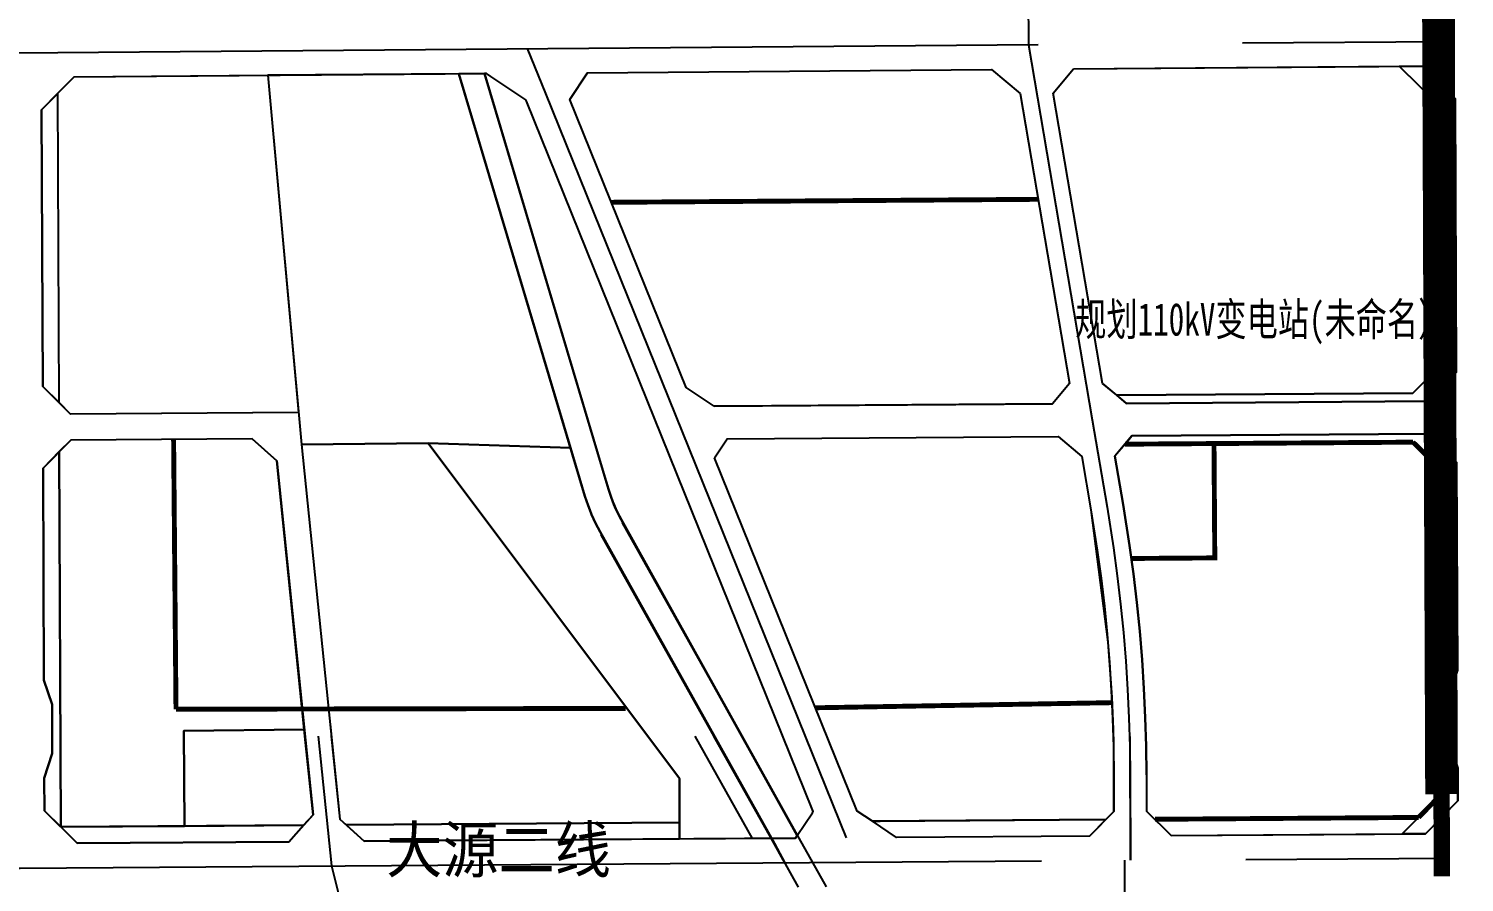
# Model space of a CAD drawing. Header units: inches. Extents: x 14633 to 228805, y -943 to 210487.
# Drawn here: x 216483 to 217361, y 205874 to 206397 of the extents above; entities that cross this region are included whole.
import ezdxf

# ---------------------------------------------------------------- set-up
doc = ezdxf.new("R2010")
doc.units = ezdxf.units.IN
doc.header["$LTSCALE"] = 10
doc.header["$MEASUREMENT"] = 0
for name, pattern in [('CENTER', [2, 1.25, -0.25, 0.25, -0.25]), ('DASHED', [0.75, 0.5, -0.25]), ('DASHEDX2', [1.5, 1, -0.5])]:
    doc.linetypes.add(name, pattern=pattern)
for name, color, linetype in [('1名称', 7, 'Continuous'), ('1河流-岸线', 4, 'Continuous'), ('1道路中线', 7, 'CENTER'), ('1道路红线', 7, 'Continuous'), ('80m线', 7, 'DASHED'), ('B-C2', 220, 'Continuous'), ('B-E1', 151, 'Continuous'), ('B-G12', 102, 'Continuous'), ('B-R2', 51, 'Continuous'), ('B-R21', 51, 'Continuous'), ('Error_Layer', 7, 'Continuous'), ('g规划电缆隧道', 1, 'Continuous'), ('粘贴', 7, 'Continuous'), ('防护绿地', 5, 'Continuous')]:
    doc.layers.add(name, color=color, linetype=linetype)
doc.styles.add('LY', font='simhei.ttf', dxfattribs={"height": 110})
doc.styles.add('宋体', font='', dxfattribs={"width": 0.9})
doc.styles.get('宋体').set_extended_font_data('SimSun')

msp = doc.modelspace()

# ---------------------------------------------------------------- linework, layer by layer
at = {"layer": '1河流-岸线', "color": 8, "lineweight": 5}
for p, q in [((216764.1897000736, 206309.3094765917), (216746.2609493201, 206369.4518763572)), ((216764.1897000736, 206309.3094765917), (216746.2609493201, 206369.4518763572)), ((216823.3791967029, 206110.7569718953), (216746.2609493201, 206369.4518763572)), ((216823.3791967029, 206110.7569718953), (216746.2609493201, 206369.4518763572)), ((216779.8420702524, 206309.3092935953), (216761.8761725247, 206369.5763037255)), ((216837.7540773377, 206115.0421564583), (216761.8761725248, 206369.5763037255)), ((216832.5925564757, 206088.964550149), (216939.392817051, 205898.1463017587))]:
    msp.add_line(p, q, dxfattribs=at)
at = {"layer": '1河流-岸线', "color": 8, "ltscale": 2}
for p, q in [((216823.3791967029, 206110.7569718953), (216746.2609493201, 206369.4518763572)), ((216837.7540773377, 206115.0421564583), (216761.8761725248, 206369.5763037255)), ((216832.5925564757, 206088.964550149), (216939.392817051, 205898.1463017587))]:
    msp.add_line(p, q, dxfattribs=at)
at = {"layer": '1河流-岸线', "color": 8, "lineweight": 5}
for points in [[(216819.2359743035, 206124.6555051107), (216819.23595751, 206124.6555614453)], [(216819.2359743035, 206124.6555051107), (216819.23595751, 206124.6555614453)], [(216834.9244933859, 206124.5340598003), (216834.9244765923, 206124.5341161348)], [(216834.9244933859, 206124.5340598003), (216834.9244765923, 206124.5341161348)]]:
    msp.add_lwpolyline(points, dxfattribs=at)
at = {"layer": '1河流-岸线', "color": 8}
for points in [[(216845.6818412503, 206096.2905739061), (216954.2055447939, 205901.453754132)], [(216846.1762926087, 206094.4625266912), (216954.2055447939, 205901.453754132)], [(216833.0870934938, 206087.1363498893), (216937.0830919236, 205901.3335270245)], [(216902.0734297821, 205963.8829919236), (216937.0830919236, 205901.3335270245)], [(216902.0734297821, 205963.8829919236), (216937.0830919236, 205901.3335270245)], [(216902.0734297821, 205963.8829919236), (216937.0830919236, 205901.3335270245)], [(216919.2631751612, 205963.8829919236), (216954.2055447939, 205901.453754132)], [(216919.2631751612, 205963.8829919236), (216954.2055447939, 205901.453754132)], [(216919.2631751612, 205963.8829919236), (216954.2055447939, 205901.453754132)]]:
    msp.add_lwpolyline(points, dxfattribs=at)
at = {"layer": '1河流-岸线', "color": 8, "linetype": 'DASHEDX2', "ltscale": 6}
for points in [[(216937.0830919236, 205901.3335270245), (216945.4461039559, 205886.3918824736)], [(216937.0830919236, 205901.3335270245), (216953.8091021825, 205871.4502625885)], [(216937.0830919236, 205901.3335270245), (216953.8091021825, 205871.4502625885)], [(216954.2055447939, 205901.453754132), (216962.5685577148, 205886.5121079936)], [(216954.2055447939, 205901.453754132), (216962.5685577148, 205886.5121079936)], [(216954.2055447939, 205901.453754132), (216970.9315550528, 205871.570489696)], [(216954.2055447939, 205901.453754132), (216970.9315550528, 205871.570489696)], [(216939.392817051, 205898.1463017587), (216945.7392785074, 205886.3939410023)]]:
    msp.add_lwpolyline(points, dxfattribs=at)
at = {"layer": '1河流-岸线', "color": 8, "lineweight": 5}
for radius in [92.50000000000175, 107.5000000000017]:
    msp.add_arc((216926.3990973014, 206141.4677205135), radius, 196.5995823914235, 209.2355764303825, dxfattribs=at)
at = {"layer": '1河流-岸线', "color": 8, "ltscale": 2}
for radius in [92.50000000000175, 107.5000000000017]:
    msp.add_arc((216926.3990973014, 206141.4677205135), radius, 196.5995823914235, 209.2355764303825, dxfattribs=at)
at = {"layer": '1道路中线', "color": 8, "ltscale": 50}
msp.add_line((216660.0894010436, 205963.8829919236), (216668.2231892595, 205884.4453583629), dxfattribs=at)
for points in [[(217093.6053690398, 206886.0597826473), (217094.7190910466, 206387.2290031999), (217133.7705212049, 206157.4939000599), (217142.858756879, 206104.0288476543), (217142.858756879, 206104.0288476543), (217146.7525637294, 206079.2439713125), (217149.0939511385, 206061.9486658165), (217151.133137242, 206044.6151316345), (217152.869500884, 206027.2486487291), (217154.3025131514, 206009.8545070991), (217155.4317375347, 205992.4380051686), (217156.2568300613, 205975.0044481729), (217156.7775393999, 205957.5591465422), (217156.9937069375, 205940.1074142844), (217157.1848294538, 205887.8786085431)], [(215461.6903687934, 206374.2166744483), (216475.7310661031, 206382.2967717186), (217375.7108254696, 206389.4680065775), (217980.0069358244, 206393.6848625091), (218010.2315724546, 206393.8957739085), (218375.6803565706, 206396.4459224972)], [(216788.0475616492, 206384.7853776195), (216788.0475616492, 206384.7853776195), (216788.0475616492, 206384.7853776195), (216799.1625932564, 206357.2496100573), (216983.3019429471, 205901.6580575583), (216983.3019429471, 205901.6580575583), (216983.3019429471, 205901.6580575583), (216983.3019429471, 205901.6580575583)], [(217157.1848427609, 205887.8786086365), (217156.9077778285, 205963.5939380221)], [(217157.1848427609, 205887.8786086365), (217156.9077778285, 205963.5939380221)], [(217157.1848427609, 205887.8786086365), (217156.9077778285, 205963.5939380221)], [(217157.1848427609, 205887.8786086365), (217156.9077778285, 205963.5939380221)], [(217157.1848427609, 205887.8786086365), (217156.9077778285, 205963.5939380221)], [(215274.2666366571, 205874.6576752565), (216477.7107717498, 205883.1076730764), (217377.6940003317, 205889.4269164029)], [(216353.621620634, 205882.2363795732), (216477.7107717498, 205883.1076730764), (217377.6940003317, 205889.4269164029)], [(216353.621620634, 205882.2363795732), (216477.7107717498, 205883.1076730764), (217377.6940003317, 205889.4269164029)], [(216353.621620634, 205882.2363795732), (216477.7107717498, 205883.1076730764), (217377.6940003317, 205889.4269164029)], [(216353.621620634, 205882.2363795732), (216477.7107717498, 205883.1076730764), (217377.6940003317, 205889.4269164029)], [(216399.781046031, 205882.5604885473), (216477.7107717498, 205883.1076730764), (217377.6940003317, 205889.4269164029)], [(216668.2231892595, 205884.4453583629), (216738.0850924673, 205605.8112278399)], [(217154.3804945562, 205608.2988639465), (217153.6762752823, 205887.8539731867)]]:
    msp.add_lwpolyline(points, dxfattribs=at)
at = {"layer": '1道路红线', "color": 8}
for p, q in [((216490.8694705176, 206347.4164970017), (216510.7895588429, 206367.5755608511)), ((216510.7895588429, 206367.5755608511), (216763.148, 206369.586)), ((216825.02, 206370.079), (217072.1362870589, 206372.0485610247)), ((217072.1362870589, 206372.0485610247), (217089.6495030752, 206357.380273011)), ((217109.9089590941, 206357.5416810111), (217122.3947191057, 206372.449073025)), ((217122.3947191057, 206372.449073025), (217335.7714873044, 206374.1492970266)), ((217355.8500793232, 206354.3087850081), (217335.7714873044, 206374.1492970266)), ((217089.6495030752, 206357.380273011), (217119.8464951034, 206179.7343208455)), ((217140.1092791222, 206179.8765288457), (217109.9089590941, 206357.5416810111)), ((217356.5154233238, 206186.5585128519), (217355.8500793232, 206354.3087850081)), ((216491.5414705182, 206177.9850728439), (216490.8694705176, 206347.4164970017)), ((217339.0852793075, 206168.9357288355), (217356.5154233238, 206186.5585128519)), ((216508.6084248811, 206161.1045292143), (216491.5414705182, 206177.9850728439)), ((217119.8464951034, 206179.7343208455), (217109.4416310937, 206167.323312834)), ((217140.1092791222, 206179.8765288457), (217154.7037111358, 206167.6411368343)), ((217154.7037111358, 206167.6411368343), (217339.0852793075, 206168.9357288355)), ((216647.8372024236, 206162.0820779299), (216508.6084248811, 206161.1045292143)), ((217112.8373430968, 206147.3466088154), (217127.4317751104, 206135.111216804)), ((217158.099423139, 206147.6644328157), (217147.6944311293, 206135.2534248041)), ((217339.1645113076, 206148.9358568169), (217158.099423139, 206147.6644328157)), ((217356.733535324, 206131.5588328007), (217339.1645113076, 206148.9358568169)), ((216491.7397425184, 206127.9853287973), (216508.6720031504, 206145.1045812384)), ((216619.7641474251, 206145.8845779091), (216508.6720031504, 206145.1045812384)), ((216619.7641474251, 206145.8845779091), (216634.7914441835, 206132.4128410706)), ((216634.7914441835, 206132.4128410706), (216656.9718986958, 205915.790183707)), ((217127.4317751104, 206135.111216804), (217133.0001591156, 206102.3530727735)), ((217152.717279134, 206105.7046247766), (217147.6944311293, 206135.2534248041)), ((217357.2383673245, 206004.2856166821), (217356.733535324, 206131.5588328007)), ((216492.2544305189, 205998.2121446765), (216491.7397425184, 206127.9853287973)), ((216497.3138865236, 205983.2320486625), (216492.2544305189, 205998.2121446765)), ((217352.2978233199, 205989.2659686682), (217357.2383673245, 206004.2856166821)), ((217352.41686332, 205959.2662246402), (217352.2978233199, 205989.2659686682)), ((216497.4327985237, 205953.2323046346), (216497.3138865236, 205983.2320486625)), ((217352.41686332, 205959.2662246402), (217352.398543831, 205963.8829919236)), ((216492.4923825191, 205938.2126566206), (216497.4327985237, 205953.2323046346)), ((216492.4923825191, 205938.2126566206), (216497.4327985237, 205953.2323046346)), ((217352.41686332, 205959.2662246402), (217357.4763193247, 205944.2861286263)), ((217352.41686332, 205959.2662246402), (217357.4763193247, 205944.2861286263)), ((216492.5716145192, 205918.212784602), (216492.4923825191, 205938.2126566206)), ((216492.5716145192, 205918.212784602), (216492.4923825191, 205938.2126566206)), ((217146.9937591286, 205940.0708326223), (217147.0752951287, 205917.8083046016)), ((217146.9937591286, 205940.0708326223), (217147.0752951287, 205917.8083046016)), ((217166.9936311473, 205940.1440486224), (217167.0749111474, 205917.9487206017)), ((217166.9936311473, 205940.1440486224), (217167.0749111474, 205917.9487206017)), ((217357.5555513247, 205924.2862566076), (217357.4763193247, 205944.2861286263)), ((217357.5555513247, 205924.2862566076), (217357.4763193247, 205944.2861286263)), ((216512.6504625379, 205898.3533285835), (216492.5716145192, 205918.212784602)), ((216512.6504625379, 205898.3533285835), (216492.5716145192, 205918.212784602)), ((217337.6354233062, 205904.1459685889), (217357.5555513247, 205924.2862566076)), ((217337.6354233062, 205904.1459685889), (217357.5555513247, 205924.2862566076)), ((216656.9718986958, 205915.790183707), (216642.1552383547, 205899.2626600162)), ((216673.3352206483, 205913.0588461347), (216688.257202474, 205899.5867395838)), ((217147.0752951287, 205917.8083046016), (217132.1305271148, 205902.7030245875)), ((217147.0752951287, 205917.8083046016), (217132.1305271148, 205902.7030245875)), ((217167.0749111474, 205917.9487206017), (217182.1293751614, 205903.0541285879)), ((217167.0749111474, 205917.9487206017), (217182.1293751614, 205903.0541285879)), ((216952.1250681304, 205901.4391017444), (216734.1284297921, 205899.9084207724)), ((217132.1305271148, 205902.7030245875), (217014.008, 205901.874)), ((217182.1293751614, 205903.0541285879), (217337.6354233062, 205904.1459685889)), ((217182.1293751614, 205903.0541285879), (217337.6354233062, 205904.1459685889)), ((216642.1552383547, 205899.2626600162), (216512.6504625379, 205898.3533285835)), ((216734.1284181584, 205899.9084593919), (216688.3625239587, 205899.5871093422))]:
    msp.add_line(p, q, dxfattribs=at)
for points in [[(216902.43, 206165.87), (217109.4416310937, 206167.323312834)], [(216910.4832199902, 206145.9258398669), (217112.8373430968, 206147.3466088154)], [(217166.9936311473, 205940.1440486224), (217166.7752631471, 205957.7702886388), (217166.2494391466, 205975.3900006552), (217165.4160311458, 205992.9979366716), (217164.2755511447, 206010.588592688), (217162.8282551434, 206028.1565927044), (217161.0745271418, 206045.6968167207), (217159.0148791398, 206063.203632737), (217156.6500791376, 206080.6719207533), (217152.717279134, 206105.7046247766)], [(217133.0001591156, 206102.3530727735), (217136.8550071192, 206077.8159847506), (217139.1729591214, 206060.6936807347), (217141.1917751232, 206043.5334887187), (217142.9108151248, 206026.3406567027), (217144.3294391262, 206009.1204326866), (217145.4473911272, 205991.8780646706), (217146.264287128, 205974.6189286545), (217146.7797431285, 205957.3480166384), (217146.9937591286, 205940.0708326223)], [(216667.3727429558, 205971.2906448335), (216673.3352206483, 205913.0588461347)], [(216497.3905816792, 205963.8829919236), (216497.4327985237, 205953.2323046346)], [(216497.3905816792, 205963.8829919236), (216497.4327985237, 205953.2323046346)], [(216656.9718986958, 205915.790183707), (216651.6341753117, 205967.9203969584)], [(216656.9718986958, 205915.790183707), (216652.0475737983, 205963.8829919236)], [(216656.9718986958, 205915.790183707), (216652.0475737983, 205963.8829919236)], [(216668.1312282889, 205963.8829919236), (216673.3352206483, 205913.0588461347)], [(216668.1312282889, 205963.8829919236), (216673.3352206483, 205913.0588461347)], [(217146.5847046603, 205963.8829919236), (217146.7797431285, 205957.3480166384), (217146.9937591286, 205940.0708326223)], [(217146.5847046603, 205963.8829919236), (217146.7797431285, 205957.3480166384), (217146.9937591286, 205940.0708326223)], [(217147.075254179, 205917.8082941064), (217146.9078447802, 205963.5573452899)], [(217147.075254179, 205917.8082941064), (217146.9078447802, 205963.5573452899)], [(217352.41686332, 205959.2662246402), (217352.398543831, 205963.8829919236)], [(217352.41686332, 205959.2662246402), (217352.398543831, 205963.8829919236)], [(217352.41686332, 205959.2662246402), (217352.398543831, 205963.8829919236)], [(217352.41686332, 205959.2662246402), (217352.398543831, 205963.8829919236)], [(216492.4923825191, 205938.2126566206), (216497.4327985237, 205953.2323046346)], [(216492.4923825191, 205938.2126566206), (216497.4327985237, 205953.2323046346)], [(216492.4923825191, 205938.2126566206), (216497.4327985237, 205953.2323046346)], [(217352.41686332, 205959.2662246402), (217357.4763193247, 205944.2861286263)], [(217352.41686332, 205959.2662246402), (217357.4763193247, 205944.2861286263)], [(217352.41686332, 205959.2662246402), (217357.4763193247, 205944.2861286263)], [(217352.41686332, 205959.2662246402), (217357.4763193247, 205944.2861286263)], [(216492.5716145192, 205918.212784602), (216492.4923825191, 205938.2126566206)], [(216492.5716145192, 205918.212784602), (216492.4923825191, 205938.2126566206)], [(216492.5716145192, 205918.212784602), (216492.4923825191, 205938.2126566206)], [(217146.9937591286, 205940.0708326223), (217147.0752951287, 205917.8083046016)], [(217166.9936311473, 205940.1440486224), (217167.0749111474, 205917.9487206017)], [(217357.5555513247, 205924.2862566076), (217357.4763193247, 205944.2861286263)], [(217357.5555513247, 205924.2862566076), (217357.4763193247, 205944.2861286263)], [(217357.5555513247, 205924.2862566076), (217357.4763193247, 205944.2861286263)], [(217357.5555513247, 205924.2862566076), (217357.4763193247, 205944.2861286263)], [(216512.6504625379, 205898.3533285835), (216492.5716145192, 205918.212784602)], [(216512.6504625379, 205898.3533285835), (216492.5716145192, 205918.212784602)], [(216512.6504625379, 205898.3533285835), (216492.5716145192, 205918.212784602)], [(217337.6354233062, 205904.1459685889), (217357.5555513247, 205924.2862566076)], [(217337.6354233062, 205904.1459685889), (217357.5555513247, 205924.2862566076)], [(217337.6354233062, 205904.1459685889), (217357.5555513247, 205924.2862566076)], [(217337.6354233062, 205904.1459685889), (217357.5555513247, 205924.2862566076)], [(216673.3352206483, 205913.0588461347), (216688.2576088754, 205899.5863726699)], [(216673.3352206483, 205913.0588461347), (216688.2576088754, 205899.5863726699)], [(216673.3352206483, 205913.0588461347), (216688.2576088754, 205899.5863726699)], [(217147.075254179, 205917.8082941064), (217132.1305130357, 205902.7030730492)], [(217147.075254179, 205917.8082941064), (217132.1305130357, 205902.7030730492)], [(217147.0752951287, 205917.8083046016), (217132.1305271148, 205902.7030245875)], [(217182.1293936314, 205903.0541287175), (217167.0748742493, 205917.9487127957)], [(217182.1293936314, 205903.0541287175), (217167.0748742493, 205917.9487127957)], [(217167.0749111474, 205917.9487206017), (217182.1293751614, 205903.0541285879)], [(217182.1293751614, 205903.0541285879), (217337.6354233062, 205904.1459685889)], [(217182.1293936314, 205903.0541287175), (217337.6354233062, 205904.1459685889)], [(217182.1293936314, 205903.0541287175), (217337.6354233062, 205904.1459685889)], [(217182.1293936314, 205903.0541287175), (217337.6354233062, 205904.1459685889)], [(216642.1552383547, 205899.2626600162), (216512.6504625379, 205898.3533285835)], [(216642.1552383547, 205899.2626600162), (216512.6504625379, 205898.3533285835)], [(216642.1552383547, 205899.2626600162), (216512.6504625379, 205898.3533285835)]]:
    msp.add_lwpolyline(points, dxfattribs=at)
at = {"layer": '80m线', "color": 8, "ltscale": 150, "const_width": 3, "flags": 128}
for points in [[(216839.496378166, 206290.7240011182), (217100.6702198682, 206292.5464734589)], [(216571.6493398059, 206145.5467557345), (216573.115152598, 205980.3647360944)], [(217330.0640113317, 206143.8718305956), (217153.882655878, 206142.6346997596)], [(217157.7346089259, 206072.6607237447), (217208.7727871238, 206073.0186618262), (217208.2813216259, 206143.0169365311)], [(217346.7500792379, 206127.3681134584), (217330.0640113317, 206143.8718305956)], [(217347.5393704407, 205928.3798762957), (217346.7500792379, 206127.3681134584)], [(216848.3264472981, 205980.8497560104), (216573.115152598, 205980.3647360944)], [(217145.9729619345, 205984.3800950402), (216964.4182448906, 205981.25)], [(217333.4321122663, 205914.1167027597), (217347.5393704407, 205928.3798762957)], [(217172.0929906622, 205912.9839075482), (217333.4321122663, 205914.1167027597)]]:
    msp.add_lwpolyline(points, dxfattribs=at)
at = {"layer": 'B-C2', "color": 8}
msp.add_lwpolyline([(217122.3947191057, 206372.4491011594), (217321.6579512913, 206374.0368131609), (217345.8667193138, 206350.1152771386), (217346.4990393145, 206190.6519809901), (217329.901919299, 206173.8714369744), (217148.7890871303, 206172.5997569732), (217140.1092791222, 206179.87655698), (217109.9089590941, 206357.5417091455)], close=True, dxfattribs=at)
at = {"layer": 'B-E1', "color": 8}
msp.add_lwpolyline([(216761.8761725248, 206369.5763037255), (216746.2610708852, 206369.4514685643), (216814.5275562283, 206140.45), (216823.3791967029, 206110.7569718954, 0.05519086057085838), (216832.5925564854, 206088.9645501317), (216937.6069048945, 205901.3371612907), (216952.1250681304, 205901.4391017444), (216953.2652739032, 205903.1418589799), (216845.4966613013, 206096.6230346605, -0.05519086057167791), (216837.7540665538, 206115.0421926329)], format="xyb", close=True, dxfattribs=at)
at = {"layer": 'B-G12', "color": 8}
for points in [[(216814.5275562283, 206140.45), (216746.2610708852, 206369.4514685643), (216629.2510470139, 206368.5192963266), (216649.8498582123, 206142.4257248529), (216727.4579932505, 206143.251580889)], [(217321.6579512913, 206374.0368131609), (217335.7714873045, 206374.1493251609), (217355.8500793232, 206354.3088131425), (217356.5154233238, 206186.5585409863), (217339.0852793076, 206168.9357569698), (217154.7037111358, 206167.6411649686), (217148.7890871303, 206172.5997569732), (217329.901919299, 206173.8714369744), (217346.4990393145, 206190.6519809901), (217345.8667193138, 206350.1152771386)], [(216500.8295714393, 206357.4960863663), (216490.8694705176, 206347.4164970017), (216491.5414705182, 206177.9850728439), (216501.5809328404, 206168.0552647396)], [(217339.1645113076, 206148.9358849512), (217356.733535324, 206131.558860935), (217357.2383673245, 206004.2856448165), (217352.2978233199, 205989.2659968025), (217352.41686332, 205959.2661247746), (217357.4763193247, 205944.2861567606), (217357.5555513247, 205924.286284742), (217337.6354233062, 205904.1459967232), (217323.471967293, 205904.0465407231), (217347.5392953154, 205928.3797247458), (217347.3970873153, 205964.2160127792), (217347.159135315, 206024.2158848351), (217346.7500473147, 206127.3681409311), (217330.0640952992, 206143.8718209465), (217153.8827191351, 206142.6347009453), (217158.099423139, 206147.66446095)], [(216492.5716145192, 205918.212784602), (216502.6110127994, 205908.2830820407), (216501.699882425, 206138.0554637377), (216491.7397425184, 206127.9853287973), (216492.2544305189, 205998.2121446765), (216497.3138865236, 205983.2320486625), (216497.4327985237, 205953.2323046346), (216492.4923825191, 205938.2126566206)], [(216651.1770895825, 205909.3262544072), (216502.6110127994, 205908.2830820407), (216512.6504625379, 205898.3533285835), (216642.1552383547, 205899.2626600162)], [(216881.1426291927, 205910.9409393364), (216677.2666515118, 205909.5094077217), (216688.2576088754, 205899.5863726699), (216734.1284181584, 205899.9084593919), (216881.2128429708, 205900.9412281829)], [(216999.229, 205911.77), (217004.0734196837, 205911.8040108), (217141.0940246436, 205912.7659795592), (217142.094, 205912.773), (217132.1305271148, 205902.7030245875), (217014.008, 205901.874)]]:
    msp.add_lwpolyline(points, close=True, dxfattribs=at)
for points in [[(216787.5713129983, 206352.5706975794), (216787.197, 206353.498), (216765.8061945876, 206367.8077541468), (216763.148, 206369.586), (216761.8763021514, 206369.57586889), (216834.9244765923, 206124.5341161348), (216837.754066554, 206115.0421926323, 0.05415925929966371), (216845.4966613013, 206096.6230346605), (216953.2652739032, 205903.1418589799), (216962.5176065458, 205916.9590810364), (216963.074, 205917.79), (216962.6996870018, 205918.7173024206)], [(216832.5925564756, 206088.964550149, -0.05519086052327055), (216823.379196703, 206110.756971895), (216819.2359743036, 206124.6555051108), (216814.5275562283, 206140.45), (216727.4751547859, 206143.2510286935), (216727.4334542241, 206143.2505853375), (216881.1426291927, 205937.9423188), (216881.1426291927, 205910.9409393363), (216881.2128429708, 205900.9412281829), (216937.6068805082, 205901.3372048613)]]:
    msp.add_lwpolyline(points, format="xyb", close=True, dxfattribs=at)
at = {"layer": 'B-R2', "color": 8}
msp.add_lwpolyline([(216648.0588114714, 206162.0843588639), (216508.6084248811, 206161.1045292143), (216501.5809328404, 206168.0552647396), (216500.8295146802, 206357.4960289264), (216510.7895588429, 206367.5755608511), (216629.2510470139, 206368.5192963266)], close=True, dxfattribs=at)
at = {"layer": 'B-R21', "color": 8}
for points in [[(216902.43, 206165.87), (216885.251, 206177.373), (216814.071, 206353.712), (216825.02, 206370.079), (217072.1362870589, 206372.0485610247), (217089.6495030752, 206357.380273011), (217119.8464951034, 206179.7343208455), (217109.442, 206167.323), (216908.6966419178, 206165.9139850381)], [(216902.66, 206134.247), (216910.4832199902, 206145.9258398669), (217112.8373430968, 206147.3466088154), (217127.432, 206135.111), (217133, 206102.356), (217143.34, 206021.501), (217145.6726686145, 205987.704438186), (217146.4939686642, 205968.1135012687), (217146.9937591286, 205940.0708326223), (217147.0752951287, 205917.8083046016), (217142.094, 205912.773), (216999.229, 205911.77), (216989.958, 205917.979)], [(216651.6341753117, 205967.9203969584), (216634.7914441835, 206132.4128410706), (216619.7641474251, 206145.8845779091), (216508.6720031504, 206145.1045812384), (216501.699882425, 206138.0554637377), (216502.6111730581, 205908.283083166), (216578.3470765897, 205908.8148707949), (216577.9376479051, 205967.1247104321)], [(216881.1426291927, 205910.9409393364), (216881.1426291927, 205937.9423188), (216727.4334542241, 206143.2505853375), (216649.8498582123, 206142.4257248529), (216673.3352206483, 205913.0588461347), (216677.2666515118, 205909.5094077217)], [(216651.1770895825, 205909.3262544072), (216656.9718986958, 205915.790183707), (216651.6341753117, 205967.9203969584), (216577.9376479051, 205967.1247104321), (216578.3470765897, 205908.8148707949)]]:
    msp.add_lwpolyline(points, close=True, dxfattribs=at)
at = {"layer": 'Error_Layer', "color": 8}
for points in [[(216648.0588114714, 206162.0843588639), (216508.6084248811, 206161.1045292143), (216501.5809328404, 206168.0552647396), (216500.8295146802, 206357.4960289264), (216510.7895588429, 206367.5755608511), (216629.2510470139, 206368.5192963266)], [(216814.5275562283, 206140.45), (216746.2610708852, 206369.4514685643), (216629.2510470139, 206368.5192963266), (216649.8498582123, 206142.4257248529), (216727.4579932505, 206143.251580889)], [(216902.43, 206165.87), (216885.251, 206177.373), (216814.071, 206353.712), (216825.02, 206370.079), (217072.1362870589, 206372.0485610247), (217089.6495030752, 206357.380273011), (217119.8464951034, 206179.7343208455), (217109.442, 206167.323), (216908.6966419178, 206165.9139850381)], [(217122.3947191057, 206372.4491011594), (217321.6579512913, 206374.0368131609), (217345.8667193138, 206350.1152771386), (217346.4990393145, 206190.6519809901), (217329.901919299, 206173.8714369744), (217148.7890871303, 206172.5997569732), (217140.1092791222, 206179.87655698), (217109.9089590941, 206357.5417091455)], [(217321.6579512913, 206374.0368131609), (217335.7714873045, 206374.1493251609), (217355.8500793232, 206354.3088131425), (217356.5154233238, 206186.5585409863), (217339.0852793076, 206168.9357569698), (217154.7037111358, 206167.6411649686), (217148.7890871303, 206172.5997569732), (217329.901919299, 206173.8714369744), (217346.4990393145, 206190.6519809901), (217345.8667193138, 206350.1152771386)], [(216500.8295714393, 206357.4960863663), (216490.8694705176, 206347.4164970017), (216491.5414705182, 206177.9850728439), (216501.5809328404, 206168.0552647396)], [(216902.66, 206134.247), (216910.4832199902, 206145.9258398669), (217112.8373430968, 206147.3466088154), (217127.432, 206135.111), (217133, 206102.356), (217143.34, 206021.501), (217145.6726686145, 205987.704438186), (217146.4939686642, 205968.1135012687), (217146.9937591286, 205940.0708326223), (217147.0752951287, 205917.8083046016), (217142.094, 205912.773), (216999.229, 205911.77), (216989.958, 205917.979)], [(217339.1645113076, 206148.9358849512), (217356.733535324, 206131.558860935), (217357.2383673245, 206004.2856448165), (217352.2978233199, 205989.2659968025), (217352.41686332, 205959.2661247746), (217357.4763193247, 205944.2861567606), (217357.5555513247, 205924.286284742), (217337.6354233062, 205904.1459967232), (217323.471967293, 205904.0465407231), (217347.5392953154, 205928.3797247458), (217347.3970873153, 205964.2160127792), (217347.159135315, 206024.2158848351), (217346.7500473147, 206127.3681409311), (217330.0640952992, 206143.8718209465), (217153.8827191351, 206142.6347009453), (217158.099423139, 206147.66446095)], [(216492.5716145192, 205918.212784602), (216502.6110127994, 205908.2830820407), (216501.699882425, 206138.0554637377), (216491.7397425184, 206127.9853287973), (216492.2544305189, 205998.2121446765), (216497.3138865236, 205983.2320486625), (216497.4327985237, 205953.2323046346), (216492.4923825191, 205938.2126566206)], [(216651.6341753117, 205967.9203969584), (216634.7914441835, 206132.4128410706), (216619.7641474251, 206145.8845779091), (216508.6720031504, 206145.1045812384), (216501.699882425, 206138.0554637377), (216502.6111730581, 205908.283083166), (216578.3470765897, 205908.8148707949), (216577.9376479051, 205967.1247104321)], [(216881.1426291927, 205910.9409393364), (216881.1426291927, 205937.9423188), (216727.4334542241, 206143.2505853375), (216649.8498582123, 206142.4257248529), (216673.3352206483, 205913.0588461347), (216677.2666515118, 205909.5094077217)], [(217346.7500473147, 206127.3681409311), (217330.0640952992, 206143.8718209465), (217153.8826565034, 206142.6347005056), (217147.6944311293, 206135.2534248041), (217152.7172791339, 206105.7046247767), (217156.6500791376, 206080.6719207536), (217159.0148791398, 206063.2036327372), (217161.0745271417, 206045.6968167208), (217162.8282551434, 206028.1565927048), (217164.2755511447, 206010.5885926883), (217165.4160311458, 205992.9979366716), (217166.2494391466, 205975.3900006554), (217166.7752631471, 205957.7702886387), (217166.9936311473, 205940.1440486225), (217167.0749111474, 205917.9487206017), (217182.1293751614, 205903.0541285879), (217323.471950683, 205904.0465239297), (217347.5392953154, 205928.3797247458), (217347.3970873153, 205964.2160127792), (217347.159135315, 206024.2158848351)], [(216651.1770895825, 205909.3262544072), (216656.9718986958, 205915.790183707), (216651.6341753117, 205967.9203969584), (216577.9376479051, 205967.1247104321), (216578.3470765897, 205908.8148707949)], [(216651.1770895825, 205909.3262544072), (216502.6110127994, 205908.2830820407), (216512.6504625379, 205898.3533285835), (216642.1552383547, 205899.2626600162)], [(216881.1426291927, 205910.9409393364), (216677.2666515118, 205909.5094077217), (216688.2576088754, 205899.5863726699), (216734.1284181584, 205899.9084593919), (216881.2128429708, 205900.9412281829)], [(216999.229, 205911.77), (217004.0734196837, 205911.8040108), (217141.0940246436, 205912.7659795592), (217142.094, 205912.773), (217132.1305271148, 205902.7030245875), (217014.008, 205901.874)]]:
    msp.add_lwpolyline(points, close=True, dxfattribs=at)
for points in [[(216761.8761725248, 206369.5763037255), (216746.2610708852, 206369.4514685643), (216814.5275562283, 206140.45), (216823.3791967029, 206110.7569718954, 0.05519086057085838), (216832.5925564854, 206088.9645501317), (216937.6069048945, 205901.3371612907), (216952.1250681304, 205901.4391017444), (216953.2652739032, 205903.1418589799), (216845.4966613013, 206096.6230346605, -0.05519086057167791), (216837.7540665538, 206115.0421926329)], [(216787.5713129983, 206352.5706975794), (216787.197, 206353.498), (216765.8061945876, 206367.8077541468), (216763.148, 206369.586), (216761.8763021514, 206369.57586889), (216834.9244765923, 206124.5341161348), (216837.754066554, 206115.0421926323, 0.05415925929966371), (216845.4966613013, 206096.6230346605), (216953.2652739032, 205903.1418589799), (216962.5176065458, 205916.9590810364), (216963.074, 205917.79), (216962.6996870018, 205918.7173024206)], [(216832.5925564756, 206088.964550149, -0.05519086052327055), (216823.379196703, 206110.756971895), (216819.2359743036, 206124.6555051108), (216814.5275562283, 206140.45), (216727.4751547859, 206143.2510286935), (216727.4334542241, 206143.2505853375), (216881.1426291927, 205937.9423188), (216881.1426291927, 205910.9409393363), (216881.2128429708, 205900.9412281829), (216937.6068805082, 205901.3372048613)]]:
    msp.add_lwpolyline(points, format="xyb", close=True, dxfattribs=at)
at = {"layer": 'g规划电缆隧道', "color": 8}
for points, const_width in [([(217347.5393704407, 205928.3798762957), (217346.7500792542, 206127.3681093405), (217345.8667193138, 206350.1152771386), (217342.2338068711, 207266.8193361958)], 20), ([(217347.5393704407, 205928.3798762957), (217347.7389305524, 205878.0606541398)], 10)]:
    msp.add_lwpolyline(points, dxfattribs=dict(at, const_width=const_width))
at = {"layer": '防护绿地', "color": 8}
msp.add_lwpolyline([(216890.6135995294, 205963.8829919236), (216925.6681233434, 205901.2533756195)], dxfattribs=at)

# ---------------------------------------------------------------- texts
at = {"layer": '1名称', "color": 8, "lineweight": 9, "style": '宋体', "width": 0.9}
msp.add_text('大源二线', height=28, rotation=359.9993301384587, dxfattribs=at).set_placement((216701.7566811653, 205880.3877327539))
at = {"layer": '粘贴', "color": 8, "lineweight": 5, "style": 'LY', "width": 0.7}
msp.add_text('规划110kV变电站(未命名）', height=20, dxfattribs=at).set_placement((217123.3203205003, 206209.125608952))

doc.saveas('drawing.dxf')
